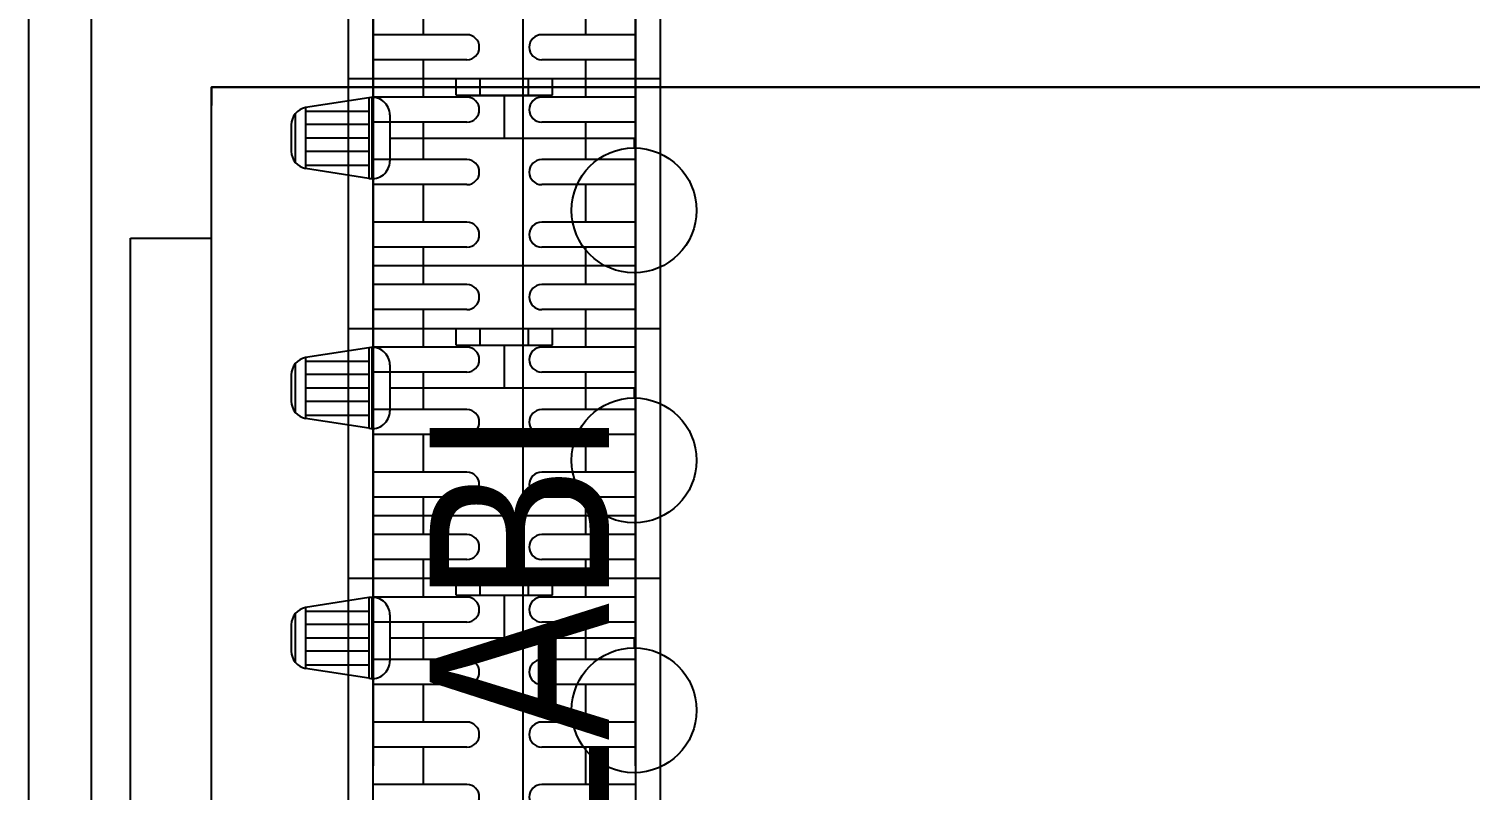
# Model space of a CAD drawing. Header units: inches. Extents: x 21 to 38546, y 13 to 15001.
# Drawn here: x 4406.8 to 4464.4, y 1049.3 to 1079.8 of the extents above; entities that cross this region are included whole.
import ezdxf

# ---------------------------------------------------------------- set-up
doc = ezdxf.new("R2010")
doc.units = ezdxf.units.IN
doc.header["$MEASUREMENT"] = 0
doc.set_wipeout_variables(frame=1)
for name, color, linetype in [('pex_boru_dönüş', 5, 'Continuous'), ('pex_boru_gidiş', 1, 'Continuous'), ('RAST-IST-RADYATÖR-DİNAMİK BLOK', 83, 'Continuous')]:
    doc.layers.add(name, color=color, linetype=linetype)
for name, color, linetype, lineweight in [('Z_MİM_-KM-ELECTRIC', 8, 'Continuous', 25), ('Z_MİM_-KM-TEXT-DETAIL', 8, 'Continuous', 25), ('Z_MİM_-KM-WALL', 8, 'Continuous', 25), ('Z_MİM_-KM-WALL-PLASTER', 8, 'Continuous', 25)]:
    doc.layers.add(name, color=color, linetype=linetype, lineweight=lineweight)
doc.styles.add('MtXpl_Arial_Narrow', font='ARIALN.TTF')

# ---------------------------------------------------------------- blocks, each defined once
blk = doc.blocks.new('*U172')
at = {"linetype": 'Continuous'}
for p, q in [((72.462, -60.702), (72.462, 0)), ((72.462, 0), (72.462, -60.702))]:
    blk.add_line(p, q, dxfattribs=at)
blk.add_wipeout([(-0.001, 3.235), (72.091, 3.235), (72.091, -60.702), (28.047, -60.702), (57.502, -73.218), (60.614, -76.94), (59.418, -81.642), (61.925, -82.707), (59.885, -87.507), (64.176, -89.33), (63.351, -91.273), (-0.826, -64.003), (0, -60.702)])
blk.add_line((6.085, 3.235), (66.409, 3.235), dxfattribs=at)
blk.add_line((66.409, 3.235), (66.409, 0))
blk.add_lwpolyline([(0, 0), (71.721, 0), (72.462, 0), (71.721, 0)], dxfattribs=at)
at = {"layer": 'Z_MİM_-KM-TEXT-DETAIL', "color": 7, "style": 'MtXpl_Arial_Narrow'}
blk.add_text('BUZDOLABI', height=7.1737, rotation=360, dxfattribs=at).set_placement((13.007, -15.906))
blk = doc.blocks.new('IS_RADYATOR-PLAN-160')
at = {"layer": 'RAST-IST-RADYATÖR-DİNAMİK BLOK', "color": 7}
for p, q in [((157.385, 11.439), (157.78, 11.439)), ((157.385, 1.67), (157.385, 11.439)), ((155.668, 6.25), (157.385, 6.25)), ((156.462, 1.67), (158.309, 1.67)), ((159.011, 0.968), (155.76, 0.968)), ((155.773, 0.833), (158.998, 0.833)), ((155.773, 0.833), (156.168, -1.704)), ((156.308, -1.704), (156.308, 0.833)), ((156.832, -1.704), (156.832, 0.833)), ((157.381, -1.704), (157.381, 0.833)), ((157.906, -1.704), (157.906, 0.833)), ((158.467, -1.704), (158.467, 0.833)), ((158.998, 0.833), (158.603, -1.704)), ((156.168, -1.704), (158.603, -1.704)), ((156.411, -2.11), (158.36, -2.11)), ((156.857, -2.27), (157.914, -2.27))]:
    blk.add_line(p, q, dxfattribs=at)
at = {"layer": 'RAST-IST-RADYATÖR-DİNAMİK BLOK'}
for p, q in [((155.668, 8.178), (155, 8.178)), ((155.668, 7.214), (155.668, 8.178)), ((155.668, 7.214), (155, 7.214)), ((155.668, 5.286), (155.668, 7.214)), ((155.668, 5.286), (155, 5.286)), ((155.668, 4.322), (155.668, 5.286)), ((155.668, 4.322), (155, 4.322))]:
    blk.add_line(p, q, dxfattribs=at)
blk.add_lwpolyline([(-5, 0), (155, 0), (155, 12.5), (-5, 12.5)], dxfattribs=at)
at = {"layer": 'RAST-IST-RADYATÖR-DİNAMİK BLOK', "color": 10}
blk.add_circle((160.28, 11.439), 2.5, dxfattribs=at)
at = {"layer": 'RAST-IST-RADYATÖR-DİNAMİK BLOK', "color": 7}
for centre, start, end in [((156.462, 0.968), 90, 191.15176), ((158.309, 0.968), 348.84824, 90), ((156.857, -1.568), 191.15176, 270), ((157.914, -1.568), 270, 348.84824)]:
    blk.add_arc(centre, 0.702, start, end, dxfattribs=at)
blk = doc.blocks.new('IS_RADYATOR-PLAN-170')
at = {"layer": 'RAST-IST-RADYATÖR-DİNAMİK BLOK', "color": 7}
for p, q in [((153.25, 11.5), (153.25, 7.75)), ((154.25, 11.5), (154.25, 7.75)), ((155.75, 11.5), (155.75, 7.75)), ((156.75, 11.5), (156.75, 7.75)), ((158.25, 11.5), (158.25, 7.75)), ((159.25, 11.5), (159.25, 7.75)), ((160.75, 11.5), (160.75, 7.75)), ((161.75, 11.5), (161.75, 7.75)), ((167.385, 11.439), (167.78, 11.439)), ((167.385, 1.67), (167.385, 11.439)), ((152.5, 9.5), (153.25, 9.5)), ((154.25, 9.5), (155, 9.5)), ((155, 9.5), (155.75, 9.5)), ((156.75, 9.5), (157.5, 9.5)), ((157.5, 9.5), (158.25, 9.5)), ((159.25, 9.5), (160, 9.5)), ((160, 9.5), (160.75, 9.5)), ((161.75, 9.5), (162.5, 9.5)), ((165.668, 6.25), (167.385, 6.25)), ((153.25, 4.75), (153.25, 1)), ((154.25, 4.75), (154.25, 1)), ((155.75, 4.75), (155.75, 1)), ((156.75, 4.75), (156.75, 1)), ((158.25, 4.75), (158.25, 1)), ((159.25, 4.75), (159.25, 1)), ((160.75, 4.75), (160.75, 1)), ((161.75, 4.75), (161.75, 1)), ((152.5, 3), (153.25, 3)), ((154.25, 3), (155, 3)), ((155, 3), (155.75, 3)), ((156.75, 3), (157.5, 3)), ((157.5, 3), (158.25, 3)), ((159.25, 3), (160, 3)), ((160, 3), (160.75, 3)), ((161.75, 3), (162.5, 3)), ((166.462, 1.67), (168.309, 1.67)), ((169.011, 0.968), (165.76, 0.968)), ((165.773, 0.833), (168.998, 0.833)), ((165.773, 0.833), (166.168, -1.704)), ((166.308, -1.704), (166.308, 0.833)), ((166.832, -1.704), (166.832, 0.833)), ((167.381, -1.704), (167.381, 0.833)), ((167.906, -1.704), (167.906, 0.833)), ((168.467, -1.704), (168.467, 0.833)), ((168.998, 0.833), (168.603, -1.704)), ((166.168, -1.704), (168.603, -1.704)), ((166.411, -2.11), (168.36, -2.11)), ((166.857, -2.27), (167.914, -2.27))]:
    blk.add_line(p, q, dxfattribs=at)
at = {"layer": 'RAST-IST-RADYATÖR-DİNAMİK BLOK'}
for p, q in [((165.668, 8.178), (165, 8.178)), ((165.668, 7.214), (165.668, 8.178)), ((165.668, 7.214), (165, 7.214)), ((165.668, 5.286), (165.668, 7.214)), ((165.668, 5.286), (165, 5.286)), ((165.668, 4.322), (165.668, 5.286)), ((165.668, 4.322), (165, 4.322))]:
    blk.add_line(p, q, dxfattribs=at)
for points in [[(-5, 0), (165, 0), (165, 12.5), (-5, 12.5)], [(-2.5, 11.5), (162.5, 11.5), (162.5, 1), (-2.5, 1)]]:
    blk.add_lwpolyline(points, dxfattribs=at)
at = {"layer": 'RAST-IST-RADYATÖR-DİNAMİK BLOK', "color": 10}
blk.add_circle((170.28, 11.439), 2.5, dxfattribs=at)
at = {"layer": 'RAST-IST-RADYATÖR-DİNAMİK BLOK', "color": 7}
for centre, radius, start, end in [((153.75, 7.75), 0.5, 180, 0), ((156.25, 7.75), 0.5, 180, 0), ((158.75, 7.75), 0.5, 180, 0), ((161.25, 7.75), 0.5, 180, 0), ((153.75, 4.75), 0.5, 0, 180), ((156.25, 4.75), 0.5, 0, 180), ((158.75, 4.75), 0.5, 0, 180), ((161.25, 4.75), 0.5, 0, 180), ((166.462, 0.968), 0.702, 90, 191.15176), ((168.309, 0.968), 0.702, 348.84824, 90), ((166.857, -1.568), 0.702, 191.15176, 270), ((167.914, -1.568), 0.702, 270, 348.84824)]:
    blk.add_arc(centre, radius, start, end, dxfattribs=at)
blk = doc.blocks.new('IS_RADYATOR-PLAN-180')
at = {"layer": 'RAST-IST-RADYATÖR-DİNAMİK BLOK', "color": 7}
for p, q in [((153.25, 11.5), (153.25, 7.75)), ((154.25, 11.5), (154.25, 7.75)), ((155.75, 11.5), (155.75, 7.75)), ((156.75, 11.5), (156.75, 7.75)), ((158.25, 11.5), (158.25, 7.75)), ((159.25, 11.5), (159.25, 7.75)), ((160.75, 11.5), (160.75, 7.75)), ((161.75, 11.5), (161.75, 7.75)), ((163.25, 11.5), (163.25, 7.75)), ((164.25, 11.5), (164.25, 7.75)), ((165.75, 11.5), (165.75, 7.75)), ((166.75, 11.5), (166.75, 7.75)), ((168.25, 11.5), (168.25, 7.75)), ((169.25, 11.5), (169.25, 7.75)), ((170.75, 11.5), (170.75, 7.75)), ((171.75, 11.5), (171.75, 7.75)), ((177.385, 11.439), (177.78, 11.439)), ((177.385, 1.67), (177.385, 11.439)), ((152.5, 9.5), (153.25, 9.5)), ((154.25, 9.5), (155, 9.5)), ((155, 9.5), (155.75, 9.5)), ((156.75, 9.5), (157.5, 9.5)), ((157.5, 9.5), (158.25, 9.5)), ((159.25, 9.5), (160, 9.5)), ((160, 9.5), (160.75, 9.5)), ((161.75, 9.5), (162.5, 9.5)), ((162.5, 9.5), (163.25, 9.5)), ((164.25, 9.5), (165, 9.5)), ((165, 9.5), (165.75, 9.5)), ((166.75, 9.5), (167.5, 9.5)), ((167.5, 9.5), (168.25, 9.5)), ((169.25, 9.5), (170, 9.5)), ((170, 9.5), (170.75, 9.5)), ((171.75, 9.5), (172.5, 9.5)), ((175.668, 6.25), (177.385, 6.25)), ((153.25, 4.75), (153.25, 1)), ((154.25, 4.75), (154.25, 1)), ((155.75, 4.75), (155.75, 1)), ((156.75, 4.75), (156.75, 1)), ((158.25, 4.75), (158.25, 1)), ((159.25, 4.75), (159.25, 1)), ((160.75, 4.75), (160.75, 1)), ((161.75, 4.75), (161.75, 1)), ((163.25, 4.75), (163.25, 1)), ((164.25, 4.75), (164.25, 1)), ((165.75, 4.75), (165.75, 1)), ((166.75, 4.75), (166.75, 1)), ((168.25, 4.75), (168.25, 1)), ((169.25, 4.75), (169.25, 1)), ((170.75, 4.75), (170.75, 1)), ((171.75, 4.75), (171.75, 1)), ((152.5, 3), (153.25, 3)), ((154.25, 3), (155, 3)), ((155, 3), (155.75, 3)), ((156.75, 3), (157.5, 3)), ((157.5, 3), (158.25, 3)), ((159.25, 3), (160, 3)), ((160, 3), (160.75, 3)), ((161.75, 3), (162.5, 3)), ((162.5, 3), (163.25, 3)), ((164.25, 3), (165, 3)), ((165, 3), (165.75, 3)), ((166.75, 3), (167.5, 3)), ((167.5, 3), (168.25, 3)), ((169.25, 3), (170, 3)), ((170, 3), (170.75, 3)), ((171.75, 3), (172.5, 3)), ((176.462, 1.67), (178.309, 1.67)), ((179.011, 0.968), (175.76, 0.968)), ((175.773, 0.833), (178.998, 0.833)), ((175.773, 0.833), (176.168, -1.704)), ((176.308, -1.704), (176.308, 0.833)), ((176.832, -1.704), (176.832, 0.833)), ((177.381, -1.704), (177.381, 0.833)), ((177.906, -1.704), (177.906, 0.833)), ((178.467, -1.704), (178.467, 0.833)), ((178.998, 0.833), (178.603, -1.704)), ((176.168, -1.704), (178.603, -1.704)), ((176.411, -2.11), (178.36, -2.11)), ((176.857, -2.27), (177.914, -2.27))]:
    blk.add_line(p, q, dxfattribs=at)
at = {"layer": 'RAST-IST-RADYATÖR-DİNAMİK BLOK'}
for p, q in [((175.668, 8.178), (175, 8.178)), ((175.668, 7.214), (175.668, 8.178)), ((175.668, 7.214), (175, 7.214)), ((175.668, 5.286), (175.668, 7.214)), ((175.668, 5.286), (175, 5.286)), ((175.668, 4.322), (175.668, 5.286)), ((175.668, 4.322), (175, 4.322))]:
    blk.add_line(p, q, dxfattribs=at)
for points in [[(-5, 0), (175, 0), (175, 12.5), (-5, 12.5)], [(-2.5, 11.5), (172.5, 11.5), (172.5, 1), (-2.5, 1)]]:
    blk.add_lwpolyline(points, dxfattribs=at)
at = {"layer": 'RAST-IST-RADYATÖR-DİNAMİK BLOK', "color": 10}
blk.add_circle((180.28, 11.439), 2.5, dxfattribs=at)
at = {"layer": 'RAST-IST-RADYATÖR-DİNAMİK BLOK', "color": 7}
for centre, radius, start, end in [((153.75, 7.75), 0.5, 180, 0), ((156.25, 7.75), 0.5, 180, 0), ((158.75, 7.75), 0.5, 180, 0), ((161.25, 7.75), 0.5, 180, 0), ((163.75, 7.75), 0.5, 180, 0), ((166.25, 7.75), 0.5, 180, 0), ((168.75, 7.75), 0.5, 180, 0), ((171.25, 7.75), 0.5, 180, 0), ((153.75, 4.75), 0.5, 0, 180), ((156.25, 4.75), 0.5, 0, 180), ((158.75, 4.75), 0.5, 0, 180), ((161.25, 4.75), 0.5, 0, 180), ((163.75, 4.75), 0.5, 0, 180), ((166.25, 4.75), 0.5, 0, 180), ((168.75, 4.75), 0.5, 0, 180), ((171.25, 4.75), 0.5, 0, 180), ((176.462, 0.968), 0.702, 90, 191.15176), ((178.309, 0.968), 0.702, 348.84824, 90), ((176.857, -1.568), 0.702, 191.15176, 270), ((177.914, -1.568), 0.702, 270, 348.84824)]:
    blk.add_arc(centre, radius, start, end, dxfattribs=at)
blk = doc.blocks.new('IS_RADYATOR-PLAN-190')
at = {"layer": 'RAST-IST-RADYATÖR-DİNAMİK BLOK', "color": 7}
for p, q in [((153.25, 11.5), (153.25, 7.75)), ((154.25, 11.5), (154.25, 7.75)), ((155.75, 11.5), (155.75, 7.75)), ((156.75, 11.5), (156.75, 7.75)), ((158.25, 11.5), (158.25, 7.75)), ((159.25, 11.5), (159.25, 7.75)), ((160.75, 11.5), (160.75, 7.75)), ((161.75, 11.5), (161.75, 7.75)), ((163.25, 11.5), (163.25, 7.75)), ((164.25, 11.5), (164.25, 7.75)), ((165.75, 11.5), (165.75, 7.75)), ((166.75, 11.5), (166.75, 7.75)), ((168.25, 11.5), (168.25, 7.75)), ((169.25, 11.5), (169.25, 7.75)), ((170.75, 11.5), (170.75, 7.75)), ((171.75, 11.5), (171.75, 7.75)), ((173.25, 11.5), (173.25, 7.75)), ((174.25, 11.5), (174.25, 7.75)), ((175.75, 11.5), (175.75, 7.75)), ((176.75, 11.5), (176.75, 7.75)), ((178.25, 11.5), (178.25, 7.75)), ((179.25, 11.5), (179.25, 7.75)), ((180.75, 11.5), (180.75, 7.75)), ((181.75, 11.5), (181.75, 7.75)), ((152.5, 9.5), (153.25, 9.5)), ((154.25, 9.5), (155, 9.5)), ((155, 9.5), (155.75, 9.5)), ((156.75, 9.5), (157.5, 9.5)), ((157.5, 9.5), (158.25, 9.5)), ((159.25, 9.5), (160, 9.5)), ((160, 9.5), (160.75, 9.5)), ((161.75, 9.5), (162.5, 9.5)), ((162.5, 9.5), (163.25, 9.5)), ((164.25, 9.5), (165, 9.5)), ((165, 9.5), (165.75, 9.5)), ((166.75, 9.5), (167.5, 9.5)), ((167.5, 9.5), (168.25, 9.5)), ((169.25, 9.5), (170, 9.5)), ((170, 9.5), (170.75, 9.5)), ((171.75, 9.5), (172.5, 9.5)), ((172.5, 9.5), (173.25, 9.5)), ((174.25, 9.5), (175, 9.5)), ((175, 9.5), (175.75, 9.5)), ((176.75, 9.5), (177.5, 9.5)), ((177.5, 9.5), (178.25, 9.5)), ((179.25, 9.5), (180, 9.5)), ((180, 9.5), (180.75, 9.5)), ((181.75, 9.5), (182.5, 9.5)), ((153.25, 4.75), (153.25, 1)), ((154.25, 4.75), (154.25, 1)), ((155.75, 4.75), (155.75, 1)), ((156.75, 4.75), (156.75, 1)), ((158.25, 4.75), (158.25, 1)), ((159.25, 4.75), (159.25, 1)), ((160.75, 4.75), (160.75, 1)), ((161.75, 4.75), (161.75, 1)), ((163.25, 4.75), (163.25, 1)), ((164.25, 4.75), (164.25, 1)), ((165.75, 4.75), (165.75, 1)), ((166.75, 4.75), (166.75, 1)), ((168.25, 4.75), (168.25, 1)), ((169.25, 4.75), (169.25, 1)), ((170.75, 4.75), (170.75, 1)), ((171.75, 4.75), (171.75, 1)), ((173.25, 4.75), (173.25, 1)), ((174.25, 4.75), (174.25, 1)), ((175.75, 4.75), (175.75, 1)), ((176.75, 4.75), (176.75, 1)), ((178.25, 4.75), (178.25, 1)), ((179.25, 4.75), (179.25, 1)), ((180.75, 4.75), (180.75, 1)), ((181.75, 4.75), (181.75, 1)), ((152.5, 3), (153.25, 3)), ((154.25, 3), (155, 3)), ((155, 3), (155.75, 3)), ((156.75, 3), (157.5, 3)), ((157.5, 3), (158.25, 3)), ((159.25, 3), (160, 3)), ((160, 3), (160.75, 3)), ((161.75, 3), (162.5, 3)), ((162.5, 3), (163.25, 3)), ((164.25, 3), (165, 3)), ((165, 3), (165.75, 3)), ((166.75, 3), (167.5, 3)), ((167.5, 3), (168.25, 3)), ((169.25, 3), (170, 3)), ((170, 3), (170.75, 3)), ((171.75, 3), (172.5, 3)), ((172.5, 3), (173.25, 3)), ((174.25, 3), (175, 3)), ((175, 3), (175.75, 3)), ((176.75, 3), (177.5, 3)), ((177.5, 3), (178.25, 3)), ((179.25, 3), (180, 3)), ((180, 3), (180.75, 3)), ((181.75, 3), (182.5, 3))]:
    blk.add_line(p, q, dxfattribs=at)
at = {"layer": 'RAST-IST-RADYATÖR-DİNAMİK BLOK'}
for points in [[(-5, 0), (185, 0), (185, 12.5), (-5, 12.5)], [(182.5, 11.5), (-2.5, 11.5), (-2.5, 1), (182.5, 1)]]:
    blk.add_lwpolyline(points, dxfattribs=at)
at = {"layer": 'RAST-IST-RADYATÖR-DİNAMİK BLOK', "color": 7}
for centre, start, end in [((153.75, 7.75), 180, 0), ((156.25, 7.75), 180, 0), ((158.75, 7.75), 180, 0), ((161.25, 7.75), 180, 0), ((163.75, 7.75), 180, 0), ((166.25, 7.75), 180, 0), ((168.75, 7.75), 180, 0), ((171.25, 7.75), 180, 0), ((173.75, 7.75), 180, 0), ((176.25, 7.75), 180, 0), ((178.75, 7.75), 180, 0), ((181.25, 7.75), 180, 0), ((153.75, 4.75), 0, 180), ((156.25, 4.75), 0, 180), ((158.75, 4.75), 0, 180), ((161.25, 4.75), 0, 180), ((163.75, 4.75), 0, 180), ((166.25, 4.75), 0, 180), ((168.75, 4.75), 0, 180), ((171.25, 4.75), 0, 180), ((173.75, 4.75), 0, 180), ((176.25, 4.75), 0, 180), ((178.75, 4.75), 0, 180), ((181.25, 4.75), 0, 180)]:
    blk.add_arc(centre, 0.5, start, end, dxfattribs=at)
blk = doc.blocks.new('IS_RADYATOR-PLAN-200')
at = {"layer": 'RAST-IST-RADYATÖR-DİNAMİK BLOK', "color": 7}
for p, q in [((158.25, 11.5), (158.25, 7.75)), ((159.25, 11.5), (159.25, 7.75)), ((160.75, 11.5), (160.75, 7.75)), ((161.75, 11.5), (161.75, 7.75)), ((163.25, 11.5), (163.25, 7.75)), ((164.25, 11.5), (164.25, 7.75)), ((165.75, 11.5), (165.75, 7.75)), ((166.75, 11.5), (166.75, 7.75)), ((168.25, 11.5), (168.25, 7.75)), ((169.25, 11.5), (169.25, 7.75)), ((170.75, 11.5), (170.75, 7.75)), ((171.75, 11.5), (171.75, 7.75)), ((173.25, 11.5), (173.25, 7.75)), ((174.25, 11.5), (174.25, 7.75)), ((175.75, 11.5), (175.75, 7.75)), ((176.75, 11.5), (176.75, 7.75)), ((178.25, 11.5), (178.25, 7.75)), ((179.25, 11.5), (179.25, 7.75)), ((180.75, 11.5), (180.75, 7.75)), ((181.75, 11.5), (181.75, 7.75)), ((183.25, 11.5), (183.25, 7.75)), ((184.25, 11.5), (184.25, 7.75)), ((185.75, 11.5), (185.75, 7.75)), ((186.75, 11.5), (186.75, 7.75)), ((188.25, 11.5), (188.25, 7.75)), ((157.5, 9.5), (158.25, 9.5)), ((159.25, 9.5), (160, 9.5)), ((160, 9.5), (160.75, 9.5)), ((161.75, 9.5), (162.5, 9.5)), ((162.5, 9.5), (163.25, 9.5)), ((164.25, 9.5), (165, 9.5)), ((165, 9.5), (165.75, 9.5)), ((166.75, 9.5), (167.5, 9.5)), ((167.5, 9.5), (168.25, 9.5)), ((169.25, 9.5), (170, 9.5)), ((170, 9.5), (170.75, 9.5)), ((171.75, 9.5), (172.5, 9.5)), ((172.5, 9.5), (173.25, 9.5)), ((174.25, 9.5), (175, 9.5)), ((175, 9.5), (175.75, 9.5)), ((176.75, 9.5), (177.5, 9.5)), ((177.5, 9.5), (178.25, 9.5)), ((179.25, 9.5), (180, 9.5)), ((180, 9.5), (180.75, 9.5)), ((181.75, 9.5), (182.5, 9.5)), ((182.5, 9.5), (183.25, 9.5)), ((184.25, 9.5), (185, 9.5)), ((185, 9.5), (185.75, 9.5)), ((186.75, 9.5), (187.5, 9.5)), ((187.5, 9.5), (188.25, 9.5)), ((158.25, 4.75), (158.25, 1)), ((159.25, 4.75), (159.25, 1)), ((160.75, 4.75), (160.75, 1)), ((161.75, 4.75), (161.75, 1)), ((163.25, 4.75), (163.25, 1)), ((164.25, 4.75), (164.25, 1)), ((165.75, 4.75), (165.75, 1)), ((166.75, 4.75), (166.75, 1)), ((168.25, 4.75), (168.25, 1)), ((169.25, 4.75), (169.25, 1)), ((170.75, 4.75), (170.75, 1)), ((171.75, 4.75), (171.75, 1)), ((173.25, 4.75), (173.25, 1)), ((174.25, 4.75), (174.25, 1)), ((175.75, 4.75), (175.75, 1)), ((176.75, 4.75), (176.75, 1)), ((178.25, 4.75), (178.25, 1)), ((179.25, 4.75), (179.25, 1)), ((180.75, 4.75), (180.75, 1)), ((181.75, 4.75), (181.75, 1)), ((183.25, 4.75), (183.25, 1)), ((184.25, 4.75), (184.25, 1)), ((185.75, 4.75), (185.75, 1)), ((186.75, 4.75), (186.75, 1)), ((188.25, 4.75), (188.25, 1)), ((157.5, 3), (158.25, 3)), ((159.25, 3), (160, 3)), ((160, 3), (160.75, 3)), ((161.75, 3), (162.5, 3)), ((162.5, 3), (163.25, 3)), ((164.25, 3), (165, 3)), ((165, 3), (165.75, 3)), ((166.75, 3), (167.5, 3)), ((167.5, 3), (168.25, 3)), ((169.25, 3), (170, 3)), ((170, 3), (170.75, 3)), ((171.75, 3), (172.5, 3)), ((172.5, 3), (173.25, 3)), ((174.25, 3), (175, 3)), ((175, 3), (175.75, 3)), ((176.75, 3), (177.5, 3)), ((177.5, 3), (178.25, 3)), ((179.25, 3), (180, 3)), ((180, 3), (180.75, 3)), ((181.75, 3), (182.5, 3)), ((182.5, 3), (183.25, 3)), ((184.25, 3), (185, 3)), ((185, 3), (185.75, 3)), ((186.75, 3), (187.5, 3)), ((187.5, 3), (188.25, 3))]:
    blk.add_line(p, q, dxfattribs=at)
at = {"layer": 'RAST-IST-RADYATÖR-DİNAMİK BLOK'}
for points in [[(0, 0), (200, 0), (200, 12.5), (0, 12.5)], [(2.5, 11.5), (197.5, 11.5), (197.5, 1), (2.5, 1)]]:
    blk.add_lwpolyline(points, dxfattribs=at)
at = {"layer": 'RAST-IST-RADYATÖR-DİNAMİK BLOK', "color": 7}
for centre, start, end in [((158.75, 7.75), 180, 0), ((161.25, 7.75), 180, 0), ((163.75, 7.75), 180, 0), ((166.25, 7.75), 180, 0), ((168.75, 7.75), 180, 0), ((171.25, 7.75), 180, 0), ((173.75, 7.75), 180, 0), ((176.25, 7.75), 180, 0), ((178.75, 7.75), 180, 0), ((181.25, 7.75), 180, 0), ((183.75, 7.75), 180, 0), ((186.25, 7.75), 180, 0), ((188.75, 7.75), 180, 0), ((158.75, 4.75), 0, 180), ((161.25, 4.75), 0, 180), ((163.75, 4.75), 0, 180), ((166.25, 4.75), 0, 180), ((168.75, 4.75), 0, 180), ((171.25, 4.75), 0, 180), ((173.75, 4.75), 0, 180), ((176.25, 4.75), 0, 180), ((178.75, 4.75), 0, 180), ((181.25, 4.75), 0, 180), ((183.75, 4.75), 0, 180), ((186.25, 4.75), 0, 180), ((188.75, 4.75), 0, 180)]:
    blk.add_arc(centre, 0.5, start, end, dxfattribs=at)
blk = doc.blocks.new('IS_U4730')
for name, p in [('IS_RADYATOR-PLAN-160', (0, 0)), ('IS_RADYATOR-PLAN-170', (0, 0)), ('IS_RADYATOR-PLAN-180', (0, 0)), ('IS_RADYATOR-PLAN-190', (0, 0)), ('IS_RADYATOR-PLAN-200', (-5, 0))]:
    blk.add_blockref(name, p)

msp = doc.modelspace()

# ---------------------------------------------------------------- linework, layer by layer
at = {"layer": 'Z_MİM_-KM-WALL'}
msp.add_line((4406.758, 1002.083), (4406.758, 1392.083), dxfattribs=at)

# ---------------------------------------------------------------- block references
at = {"layer": 'Z_MİM_-KM-ELECTRIC', "rotation": 90}
msp.add_blockref('*U172', (4414.059, 1004.974), dxfattribs=at)

# ---------------------------------------------------------------- next in the draw order: linework, layer by layer
at = {"layer": 'pex_boru_dönüş'}
msp.add_lwpolyline([(4555.784, 1876.331), (4555.784, 1798.231), (4512.884, 1798.231), (4512.884, 1014.263), (4426.527, 1014.263), (4426.527, 1240.78)], dxfattribs=at)
at = {"layer": 'pex_boru_gidiş'}
msp.add_lwpolyline([(4560.784, 1869.331), (4560.784, 1793.231), (4517.884, 1793.231), (4517.884, 1014.263), (4426.527, 1014.263), (4426.527, 1235.78)], dxfattribs=at)
at = {"layer": 'Z_MİM_-KM-WALL-PLASTER'}
msp.add_lwpolyline([(4481.758, 1389.583), (4624.257, 1389.583), (4624.257, 1354.583), (4614.257, 1354.583), (4614.257, 1004.583), (4409.258, 1004.583), (4409.258, 1082.083)], dxfattribs=at)

# ---------------------------------------------------------------- next in the draw order: block references
at = {"layer": 'RAST-IST-RADYATÖR-DİNAMİK BLOK', "rotation": 270}
msp.add_blockref('IS_U4730', (4419.527, 1232.78), dxfattribs=at)

doc.saveas('drawing.dxf')
